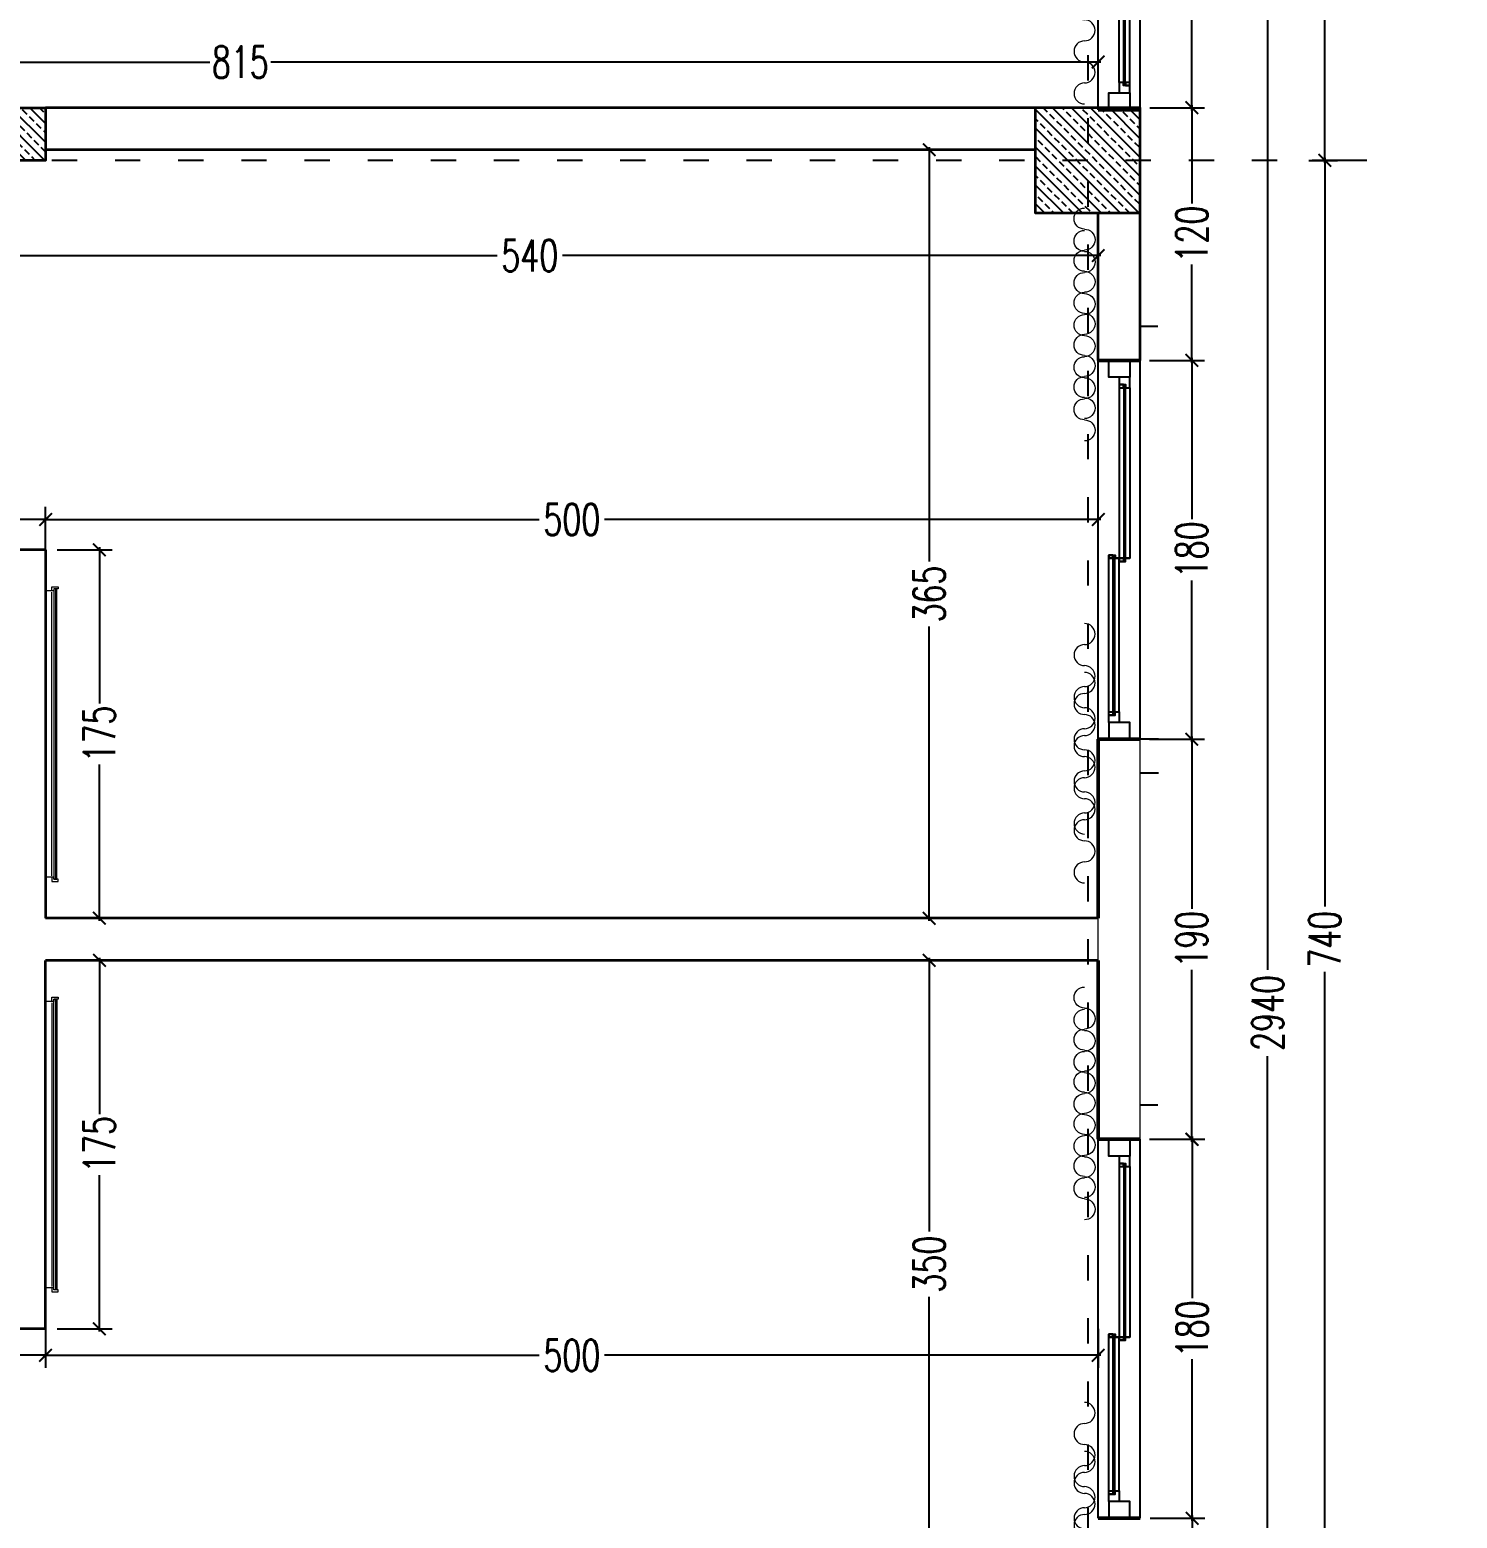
# Model space of a CAD drawing. Header units: centimetres. Extents: x -3207095 to 15275363, y -32656 to 4798027.
# Drawn here: x 701268 to 701946, y 4438175 to 4438882 of the extents above; entities that cross this region are included whole.
import ezdxf

# ---------------------------------------------------------------- set-up
doc = ezdxf.new("R2010")
doc.units = ezdxf.units.CM
doc.linetypes.add('ACAD_ISO03W100', pattern=[30, 12, -18])
doc.linetypes.add('DUZ', pattern=[500, 500])
doc.layers.get('0').update_dxf_attribs({"color": 1, "linetype": 'DUZ'})
for name, color, linetype in [('0 MC MAHAL', 94, 'Continuous'), ('AGAC', 116, 'Continuous'), ('DIM', 1, 'DUZ'), ('KOLTAR_F', 145, 'Continuous'), ('PEN', 161, 'Continuous'), ('söve', 26, 'DUZ')]:
    doc.layers.add(name, color=color, linetype=linetype)
for name, color, linetype, lineweight in [('cam', 143, 'Continuous', 20), ('DUV', 220, 'Continuous', 50), ('DUVAR', 7, 'Continuous', 35), ('FE_MOBTEF.2', 33, 'Continuous', 18), ('FE_PERDE', 205, 'Continuous', 15), ('gor25', 142, 'Continuous', 25), ('iç duvar', 7, 'Continuous', 50), ('KOLON_F', 3, 'Continuous', 35)]:
    doc.layers.add(name, color=color, linetype=linetype, lineweight=lineweight)
doc.styles.add('DIM', font='ROMANSTW.SHX', dxfattribs={"width": 0.7})
doc.dimstyles.new('1_100', dxfattribs={"dimtxt": 15, "dimasz": 6, "dimexe": 6, "dimexo": 0, "dimgap": 2, "dimtad": 0, "dimdec": 1, "dimzin": 11, "dimdsep": 46, "dimtxsty": 'DIM', "dimblk": 'ARCHTICK', "dimcen": 3, "dimdle": 1.25, "dimclrt": 2, "dimadec": 0, "dimazin": 0, "dimtfac": 1.25, "dimtdec": 1, "dimtix": 1, "dimtofl": 0, "dimtmove": 1, "dimatfit": 3, "dimldrblk": 'ARCHTICK', "dimfxl": 20, "dimfxlon": 1, "dimtolj": 1, "dimtzin": 0, "dimarcsym": 0})
pattern_1 = [(135, (5203197.566, 3778211.098), (-4.4901280605, -4.4901280605), []), (135, (5203197.566, 3778215.588), (-4.4901280605, -4.4901280605), [3.175, -1.5875])]
pattern_2 = [(135, (5203717.566, 3778211.098), (-4.4901280605, -4.4901280605), []), (135, (5203717.566, 3778215.588), (-4.4901280605, -4.4901280605), [3.175, -1.5875])]

# ---------------------------------------------------------------- blocks, each defined once
blk = doc.blocks.new('GEN_BLOCK00601')
at = {"linetype": 'Continuous', "ltscale": 50}
for centre, start, end in [((50, 50), 0, 180), ((250, 50), 0, 180), ((450, 50), 0, 180), ((650, 50), 0, 180), ((850, 50), 0, 180), ((150, 50), 180, 0), ((350, 50), 180, 0), ((550, 50), 180, 0), ((750, 50), 180, 0), ((950, 50), 180, 0)]:
    blk.add_arc(centre, 50, start, end, dxfattribs=at)
for tag in ['Sfb', 'FLOOR']:
    blk.add_attdef(tag, (0, 0), '', height=1)
blk = doc.blocks.new('rgtkjıtdkfgölv')
at = {"layer": 'FE_MOBTEF.2'}
for p, q in [((104445.9076, 48877.9319), (104445.9076, 48877.9619)), ((104447.2679, 48877.9319), (104447.2679, 48877.9619)), ((104445.9079, 48877.9319), (104445.8879, 48877.9319)), ((104445.8879, 48877.9319), (104445.8879, 48877.9019)), ((104445.8879, 48877.9019), (104445.8979, 48877.9019)), ((104445.8979, 48877.9139), (104445.8979, 48877.9219)), ((104445.8979, 48877.9219), (104447.2779, 48877.9219)), ((104445.8979, 48877.9219), (104445.9079, 48877.9219)), ((104445.8979, 48877.9019), (104445.8979, 48877.9219)), ((104445.8979, 48877.9079), (104445.8979, 48877.9139)), ((104445.8979, 48877.9139), (104447.2779, 48877.9139)), ((104447.2779, 48877.9139), (104445.8979, 48877.9139)), ((104447.2779, 48877.9079), (104445.8979, 48877.9079)), ((104445.9079, 48877.9219), (104445.9079, 48877.9319)), ((104447.2612, 48877.9319), (104445.9143, 48877.9319)), ((104447.2679, 48877.9319), (104447.2879, 48877.9319)), ((104447.2679, 48877.9219), (104447.2679, 48877.9319)), ((104447.2779, 48877.9219), (104447.2679, 48877.9219)), ((104447.2779, 48877.9019), (104447.2779, 48877.9219)), ((104447.2779, 48877.9219), (104447.2779, 48877.9139)), ((104447.2779, 48877.9139), (104447.2779, 48877.9079)), ((104447.2879, 48877.9019), (104447.2779, 48877.9019)), ((104447.2879, 48877.9319), (104447.2879, 48877.9019))]:
    blk.add_line(p, q, dxfattribs=at)
blk = doc.blocks.new('_ArchTick')
at = {"color": 0, "linetype": 'ByBlock', "const_width": 0.15}
blk.add_lwpolyline([(-0.5, -0.5), (0.5, 0.5)], dxfattribs=at)
blk = doc.blocks.new('*D5179')
at = {"layer": 'Defpoints', "color": 0, "linetype": 'Continuous', "lineweight": 5, "transparency": 16777216}
for p in [(701795.1, 4438174.58), (701819.72, 4438174.58), (701795.1, 4437984.58)]:
    blk.add_point(p, dxfattribs=at)
at = {"layer": 'DIM', "color": 0, "linetype": 'Continuous', "lineweight": -2, "transparency": 16777216}
for p, q in [((701799.72, 4438174.58), (701825.72, 4438174.58)), ((701819.72, 4438175.83), (701819.72, 4438094.08)), ((701819.72, 4437983.33), (701819.72, 4438065.08)), ((701799.72, 4437984.58), (701825.72, 4437984.58))]:
    blk.add_line(p, q, dxfattribs=at)
at = {"layer": 'DIM', "color": 0, "linetype": 'Continuous', "lineweight": -2, "transparency": 16777216, "xscale": 6, "yscale": 6, "zscale": 6}
for p, rotation in [((701819.72, 4438174.58), 90), ((701819.72, 4437984.58), 270)]:
    blk.add_blockref('_ArchTick', p, dxfattribs=dict(at, rotation=rotation))
at = {"layer": 'DIM', "color": 2, "linetype": 'Continuous', "lineweight": 5, "transparency": 16777216, "insert": (701819.72, 4438079.58), "char_height": 15, "attachment_point": 5, "rotation": 90, "style": 'DIM'}
blk.add_mtext('\\A1;190', dxfattribs=at)
blk = doc.blocks.new('*D5180')
at = {"layer": 'Defpoints', "color": 0, "linetype": 'Continuous', "lineweight": 5, "transparency": 16777216}
for p in [(701795.1, 4438354.58), (701819.72, 4438354.58), (701795.1, 4438174.58)]:
    blk.add_point(p, dxfattribs=at)
at = {"layer": 'DIM', "color": 0, "linetype": 'Continuous', "lineweight": -2, "transparency": 16777216}
for p, q in [((701799.72, 4438354.58), (701825.72, 4438354.58)), ((701819.72, 4438355.83), (701819.72, 4438279.08)), ((701819.72, 4438173.33), (701819.72, 4438250.08)), ((701799.72, 4438174.58), (701825.72, 4438174.58))]:
    blk.add_line(p, q, dxfattribs=at)
at = {"layer": 'DIM', "color": 0, "linetype": 'Continuous', "lineweight": -2, "transparency": 16777216, "xscale": 6, "yscale": 6, "zscale": 6}
for p, rotation in [((701819.72, 4438354.58), 90), ((701819.72, 4438174.58), 270)]:
    blk.add_blockref('_ArchTick', p, dxfattribs=dict(at, rotation=rotation))
at = {"layer": 'DIM', "color": 2, "linetype": 'Continuous', "lineweight": 5, "transparency": 16777216, "insert": (701819.72, 4438264.58), "char_height": 15, "attachment_point": 5, "rotation": 90, "style": 'DIM'}
blk.add_mtext('\\A1;180', dxfattribs=at)
blk = doc.blocks.new('*D5181')
at = {"layer": 'Defpoints', "color": 0, "linetype": 'Continuous', "lineweight": 5, "transparency": 16777216}
for p in [(701795.1, 4438544.58), (701819.51, 4438544.58), (701795.1, 4438354.58)]:
    blk.add_point(p, dxfattribs=at)
at = {"layer": 'DIM', "color": 0, "linetype": 'Continuous', "lineweight": -2, "transparency": 16777216}
for p, q in [((701799.51, 4438544.58), (701825.51, 4438544.58)), ((701819.51, 4438545.83), (701819.51, 4438464.08)), ((701819.51, 4438353.33), (701819.51, 4438435.08)), ((701799.51, 4438354.58), (701825.51, 4438354.58))]:
    blk.add_line(p, q, dxfattribs=at)
at = {"layer": 'DIM', "color": 0, "linetype": 'Continuous', "lineweight": -2, "transparency": 16777216, "xscale": 6, "yscale": 6, "zscale": 6}
for p, rotation in [((701819.51, 4438544.58), 90), ((701819.51, 4438354.58), 270)]:
    blk.add_blockref('_ArchTick', p, dxfattribs=dict(at, rotation=rotation))
at = {"layer": 'DIM', "color": 2, "linetype": 'Continuous', "lineweight": 5, "transparency": 16777216, "insert": (701819.51, 4438449.58), "char_height": 15, "attachment_point": 5, "rotation": 90, "style": 'DIM'}
blk.add_mtext('\\A1;190', dxfattribs=at)
blk = doc.blocks.new('*D5182')
at = {"layer": 'Defpoints', "color": 0, "linetype": 'Continuous', "lineweight": 5, "transparency": 16777216}
for p in [(701795.1, 4438724.58), (701819.51, 4438724.58), (701795.1, 4438544.58)]:
    blk.add_point(p, dxfattribs=at)
at = {"layer": 'DIM', "color": 0, "linetype": 'Continuous', "lineweight": -2, "transparency": 16777216}
for p, q in [((701799.51, 4438724.58), (701825.51, 4438724.58)), ((701819.51, 4438725.83), (701819.51, 4438649.08)), ((701819.51, 4438543.33), (701819.51, 4438620.08)), ((701799.51, 4438544.58), (701825.51, 4438544.58))]:
    blk.add_line(p, q, dxfattribs=at)
at = {"layer": 'DIM', "color": 0, "linetype": 'Continuous', "lineweight": -2, "transparency": 16777216, "xscale": 6, "yscale": 6, "zscale": 6}
for p, rotation in [((701819.51, 4438724.58), 90), ((701819.51, 4438544.58), 270)]:
    blk.add_blockref('_ArchTick', p, dxfattribs=dict(at, rotation=rotation))
at = {"layer": 'DIM', "color": 2, "linetype": 'Continuous', "lineweight": 5, "transparency": 16777216, "insert": (701819.51, 4438634.58), "char_height": 15, "attachment_point": 5, "rotation": 90, "style": 'DIM'}
blk.add_mtext('\\A1;180', dxfattribs=at)
blk = doc.blocks.new('*D5186')
at = {"layer": 'Defpoints', "color": 0, "linetype": 'Continuous', "lineweight": 5, "transparency": 16777216}
for p in [(701875.12, 4439339.58), (701882.71, 4438819.58), (701945.63, 4438819.58)]:
    blk.add_point(p, dxfattribs=at)
at = {"layer": 'DIM', "color": 0, "linetype": 'Continuous', "lineweight": -2, "transparency": 16777216}
for p, q in [((701875.12, 4439339.58), (701888.71, 4439339.58)), ((701882.71, 4439340.83), (701882.71, 4439095.08)), ((701882.71, 4438818.33), (701882.71, 4439064.08)), ((701902.71, 4438819.58), (701876.71, 4438819.58))]:
    blk.add_line(p, q, dxfattribs=at)
at = {"layer": 'DIM', "color": 0, "linetype": 'Continuous', "lineweight": -2, "transparency": 16777216, "xscale": 6, "yscale": 6, "zscale": 6}
for p, rotation in [((701882.71, 4439339.58), 90), ((701882.71, 4438819.58), 270)]:
    blk.add_blockref('_ArchTick', p, dxfattribs=dict(at, rotation=rotation))
at = {"layer": 'DIM', "color": 2, "linetype": 'Continuous', "lineweight": 5, "transparency": 16777216, "insert": (701882.71, 4439079.58), "char_height": 15, "attachment_point": 5, "rotation": 90, "style": 'DIM'}
blk.add_mtext('\\A1;520', dxfattribs=at)
blk = doc.blocks.new('*D5187')
at = {"layer": 'Defpoints', "color": 0, "linetype": 'Continuous', "lineweight": 5, "transparency": 16777216}
for p in [(701875.12, 4438819.58), (701882.71, 4438079.58), (701945.63, 4438079.58)]:
    blk.add_point(p, dxfattribs=at)
at = {"layer": 'DIM', "color": 0, "linetype": 'Continuous', "lineweight": -2, "transparency": 16777216}
for p, q in [((701875.12, 4438819.58), (701888.71, 4438819.58)), ((701882.71, 4438820.83), (701882.71, 4438465.08)), ((701882.71, 4438078.33), (701882.71, 4438434.08)), ((701902.71, 4438079.58), (701876.71, 4438079.58))]:
    blk.add_line(p, q, dxfattribs=at)
at = {"layer": 'DIM', "color": 0, "linetype": 'Continuous', "lineweight": -2, "transparency": 16777216, "xscale": 6, "yscale": 6, "zscale": 6}
for p, rotation in [((701882.71, 4438819.58), 90), ((701882.71, 4438079.58), 270)]:
    blk.add_blockref('_ArchTick', p, dxfattribs=dict(at, rotation=rotation))
at = {"layer": 'DIM', "color": 2, "linetype": 'Continuous', "lineweight": 5, "transparency": 16777216, "insert": (701882.71, 4438449.58), "char_height": 15, "attachment_point": 5, "rotation": 90, "style": 'DIM'}
blk.add_mtext('\\A1;740', dxfattribs=at)
blk = doc.blocks.new('*D5191')
at = {"layer": 'Defpoints', "color": 0, "linetype": 'Continuous', "lineweight": 5, "transparency": 16777216}
for p in [(701825.72, 4439884.58), (701855.58, 4439884.58), (701825.72, 4436944.58)]:
    blk.add_point(p, dxfattribs=at)
at = {"layer": 'DIM', "color": 0, "linetype": 'Continuous', "lineweight": -2, "transparency": 16777216}
for p, q in [((701835.58, 4439884.58), (701861.58, 4439884.58)), ((701855.58, 4439885.83), (701855.58, 4438435.08)), ((701855.58, 4436943.33), (701855.58, 4438394.08)), ((701835.58, 4436944.58), (701861.58, 4436944.58))]:
    blk.add_line(p, q, dxfattribs=at)
at = {"layer": 'DIM', "color": 0, "linetype": 'Continuous', "lineweight": -2, "transparency": 16777216, "xscale": 6, "yscale": 6, "zscale": 6}
for p, rotation in [((701855.58, 4439884.58), 90), ((701855.58, 4436944.58), 270)]:
    blk.add_blockref('_ArchTick', p, dxfattribs=dict(at, rotation=rotation))
at = {"layer": 'DIM', "color": 2, "linetype": 'Continuous', "lineweight": 5, "transparency": 16777216, "insert": (701855.58, 4438414.58), "char_height": 15, "attachment_point": 5, "rotation": 90, "style": 'DIM'}
blk.add_mtext('\\A1;2940', dxfattribs=at)
blk = doc.blocks.new('*D5192')
at = {"layer": 'Defpoints', "color": 0, "linetype": 'Continuous', "lineweight": 5, "transparency": 16777216}
for p in [(701795.1, 4439023.59), (701795.1, 4438844.58), (701819.55, 4438844.58)]:
    blk.add_point(p, dxfattribs=at)
at = {"layer": 'DIM', "color": 0, "linetype": 'Continuous', "lineweight": -2, "transparency": 16777216}
for p, q in [((701799.55, 4439023.59), (701825.55, 4439023.59)), ((701819.55, 4439024.84), (701819.55, 4438948.33)), ((701819.55, 4438843.33), (701819.55, 4438919.83)), ((701799.55, 4438844.58), (701825.55, 4438844.58))]:
    blk.add_line(p, q, dxfattribs=at)
at = {"layer": 'DIM', "color": 0, "linetype": 'Continuous', "lineweight": -2, "transparency": 16777216, "xscale": 6, "yscale": 6, "zscale": 6}
for p, rotation in [((701819.55, 4439023.59), 90), ((701819.55, 4438844.58), 270)]:
    blk.add_blockref('_ArchTick', p, dxfattribs=dict(at, rotation=rotation))
at = {"layer": 'DIM', "color": 2, "linetype": 'Continuous', "lineweight": 5, "transparency": 16777216, "insert": (701819.55, 4438934.08), "char_height": 15, "attachment_point": 5, "rotation": 90, "style": 'DIM'}
blk.add_mtext('\\A1;179', dxfattribs=at)
blk = doc.blocks.new('*D5193')
at = {"layer": 'Defpoints', "color": 0, "linetype": 'Continuous', "lineweight": 5, "transparency": 16777216}
for p in [(701795.1, 4438844.58), (701795.1, 4438724.58), (701819.55, 4438724.58)]:
    blk.add_point(p, dxfattribs=at)
at = {"layer": 'DIM', "color": 0, "linetype": 'Continuous', "lineweight": -2, "transparency": 16777216}
for p, q in [((701799.55, 4438844.58), (701825.55, 4438844.58)), ((701819.55, 4438845.83), (701819.55, 4438799.08)), ((701819.55, 4438723.33), (701819.55, 4438770.08)), ((701799.55, 4438724.58), (701825.55, 4438724.58))]:
    blk.add_line(p, q, dxfattribs=at)
at = {"layer": 'DIM', "color": 0, "linetype": 'Continuous', "lineweight": -2, "transparency": 16777216, "xscale": 6, "yscale": 6, "zscale": 6}
for p, rotation in [((701819.55, 4438844.58), 90), ((701819.55, 4438724.58), 270)]:
    blk.add_blockref('_ArchTick', p, dxfattribs=dict(at, rotation=rotation))
at = {"layer": 'DIM', "color": 2, "linetype": 'Continuous', "lineweight": 5, "transparency": 16777216, "insert": (701819.55, 4438784.58), "char_height": 15, "attachment_point": 5, "rotation": 90, "style": 'DIM'}
blk.add_mtext('\\A1;120', dxfattribs=at)
blk = doc.blocks.new('*D5322')
at = {"layer": 'Defpoints', "color": 0, "linetype": 'Continuous', "lineweight": 5, "transparency": 16777216}
for p in [(701775.1, 4438866.27), (700960.1, 4438844.58), (701775.1, 4438850.06)]:
    blk.add_point(p, dxfattribs=at)
at = {"layer": 'DIM', "color": 0, "linetype": 'Continuous', "lineweight": -2, "transparency": 16777216}
for p, q in [((700958.85, 4438866.27), (701353.1, 4438866.27)), ((700960.1, 4438846.27), (700960.1, 4438872.27)), ((701776.35, 4438866.27), (701382.1, 4438866.27)), ((701775.1, 4438850.06), (701775.1, 4438872.27))]:
    blk.add_line(p, q, dxfattribs=at)
at = {"layer": 'DIM', "color": 0, "linetype": 'Continuous', "lineweight": -2, "transparency": 16777216, "xscale": 6, "yscale": 6, "zscale": 6, "rotation": 180}
blk.add_blockref('_ArchTick', (700960.1, 4438866.27), dxfattribs=at)
at = {"layer": 'DIM', "color": 0, "linetype": 'Continuous', "lineweight": -2, "transparency": 16777216, "xscale": 6, "yscale": 6, "zscale": 6}
blk.add_blockref('_ArchTick', (701775.1, 4438866.27), dxfattribs=at)
at = {"layer": 'DIM', "color": 2, "linetype": 'Continuous', "lineweight": 5, "transparency": 16777216, "insert": (701367.6, 4438866.27), "char_height": 15, "attachment_point": 5, "style": 'DIM'}
blk.add_mtext('\\A1;815', dxfattribs=at)
blk = doc.blocks.new('*D5323')
at = {"layer": 'Defpoints', "color": 0, "linetype": 'Continuous', "lineweight": 5, "transparency": 16777216}
for p in [(701745.1, 4438824.58), (701694.82, 4438459.58), (701745.1, 4438459.58)]:
    blk.add_point(p, dxfattribs=at)
at = {"layer": 'DIM', "color": 0, "linetype": 'Continuous', "lineweight": -2, "transparency": 16777216}
for p, q in [((701714.82, 4438824.58), (701688.82, 4438824.58)), ((701694.82, 4438825.83), (701694.82, 4438629.1)), ((701694.82, 4438458.33), (701694.82, 4438598.1)), ((701714.82, 4438459.58), (701688.82, 4438459.58))]:
    blk.add_line(p, q, dxfattribs=at)
at = {"layer": 'DIM', "color": 0, "linetype": 'Continuous', "lineweight": -2, "transparency": 16777216, "xscale": 6, "yscale": 6, "zscale": 6}
for p, rotation in [((701694.82, 4438824.58), 90), ((701694.82, 4438459.58), 270)]:
    blk.add_blockref('_ArchTick', p, dxfattribs=dict(at, rotation=rotation))
at = {"layer": 'DIM', "color": 2, "linetype": 'Continuous', "lineweight": 5, "transparency": 16777216, "insert": (701694.82, 4438613.6), "char_height": 15, "attachment_point": 5, "rotation": 90, "style": 'DIM'}
blk.add_mtext('\\A1;365', dxfattribs=at)
blk = doc.blocks.new('*D5324')
at = {"layer": 'Defpoints', "color": 0, "linetype": 'Continuous', "lineweight": 5, "transparency": 16777216}
for p in [(701745.1, 4438439.58), (701694.82, 4438089.58), (701734.26, 4438089.58)]:
    blk.add_point(p, dxfattribs=at)
at = {"layer": 'DIM', "color": 0, "linetype": 'Continuous', "lineweight": -2, "transparency": 16777216}
for p, q in [((701714.82, 4438439.58), (701688.82, 4438439.58)), ((701694.82, 4438440.83), (701694.82, 4438310.74)), ((701694.82, 4438088.33), (701694.82, 4438279.74)), ((701714.82, 4438089.58), (701688.82, 4438089.58))]:
    blk.add_line(p, q, dxfattribs=at)
at = {"layer": 'DIM', "color": 0, "linetype": 'Continuous', "lineweight": -2, "transparency": 16777216, "xscale": 6, "yscale": 6, "zscale": 6}
for p, rotation in [((701694.82, 4438439.58), 90), ((701694.82, 4438089.58), 270)]:
    blk.add_blockref('_ArchTick', p, dxfattribs=dict(at, rotation=rotation))
at = {"layer": 'DIM', "color": 2, "linetype": 'Continuous', "lineweight": 5, "transparency": 16777216, "insert": (701694.82, 4438295.24), "char_height": 15, "attachment_point": 5, "rotation": 90, "style": 'DIM'}
blk.add_mtext('\\A1;350', dxfattribs=at)
blk = doc.blocks.new('*D5387')
at = {"layer": 'Defpoints', "color": 0, "linetype": 'Continuous', "lineweight": 5, "transparency": 16777216}
for p in [(701235.1, 4438775.58), (701775.1, 4438774.36), (701775.1, 4438773.27)]:
    blk.add_point(p, dxfattribs=at)
at = {"layer": 'DIM', "color": 0, "linetype": 'Continuous', "lineweight": -2, "transparency": 16777216}
for p, q in [((701233.85, 4438774.36), (701489.6, 4438774.36)), ((701235.1, 4438775.58), (701235.1, 4438768.36)), ((701776.35, 4438774.36), (701520.6, 4438774.36)), ((701775.1, 4438773.27), (701775.1, 4438780.36))]:
    blk.add_line(p, q, dxfattribs=at)
at = {"layer": 'DIM', "color": 0, "linetype": 'Continuous', "lineweight": -2, "transparency": 16777216, "xscale": 6, "yscale": 6, "zscale": 6, "rotation": 180}
blk.add_blockref('_ArchTick', (701235.1, 4438774.36), dxfattribs=at)
at = {"layer": 'DIM', "color": 0, "linetype": 'Continuous', "lineweight": -2, "transparency": 16777216, "xscale": 6, "yscale": 6, "zscale": 6}
blk.add_blockref('_ArchTick', (701775.1, 4438774.36), dxfattribs=at)
at = {"layer": 'DIM', "color": 2, "linetype": 'Continuous', "lineweight": 5, "transparency": 16777216, "insert": (701505.1, 4438774.36), "char_height": 15, "attachment_point": 5, "style": 'DIM'}
blk.add_mtext('\\A1;540', dxfattribs=at)
blk = doc.blocks.new('*D5391')
at = {"layer": 'Defpoints', "color": 0, "linetype": 'Continuous', "lineweight": 5, "transparency": 16777216}
for p in [(701275.1, 4438634.58), (701281.66, 4438459.58), (701300.66, 4438459.58)]:
    blk.add_point(p, dxfattribs=at)
at = {"layer": 'DIM', "color": 0, "linetype": 'Continuous', "lineweight": -2, "transparency": 16777216}
for p, q in [((701280.66, 4438634.58), (701306.66, 4438634.58)), ((701300.66, 4438635.83), (701300.66, 4438561.58)), ((701300.66, 4438458.33), (701300.66, 4438532.58)), ((701281.66, 4438459.58), (701306.66, 4438459.58))]:
    blk.add_line(p, q, dxfattribs=at)
at = {"layer": 'DIM', "color": 0, "linetype": 'Continuous', "lineweight": -2, "transparency": 16777216, "xscale": 6, "yscale": 6, "zscale": 6}
for p, rotation in [((701300.66, 4438634.58), 90), ((701300.66, 4438459.58), 270)]:
    blk.add_blockref('_ArchTick', p, dxfattribs=dict(at, rotation=rotation))
at = {"layer": 'DIM', "color": 2, "linetype": 'Continuous', "lineweight": 5, "transparency": 16777216, "insert": (701300.66, 4438547.08), "char_height": 15, "attachment_point": 5, "rotation": 90, "style": 'DIM'}
blk.add_mtext('\\A1;175', dxfattribs=at)
blk = doc.blocks.new('*D5399')
at = {"layer": 'Defpoints', "color": 0, "linetype": 'Continuous', "lineweight": 5, "transparency": 16777216}
for p in [(701275.1, 4438649), (701147.1, 4438632.58), (701275.1, 4438632.58)]:
    blk.add_point(p, dxfattribs=at)
at = {"layer": 'DIM', "color": 0, "linetype": 'Continuous', "lineweight": -2, "transparency": 16777216}
for p, q in [((701147.1, 4438632.58), (701147.1, 4438655)), ((701275.1, 4438632.58), (701275.1, 4438655)), ((701145.85, 4438649), (701217.69, 4438649)), ((701276.35, 4438649), (701246.69, 4438649))]:
    blk.add_line(p, q, dxfattribs=at)
at = {"layer": 'DIM', "color": 0, "linetype": 'Continuous', "lineweight": -2, "transparency": 16777216, "xscale": 6, "yscale": 6, "zscale": 6, "rotation": 180}
blk.add_blockref('_ArchTick', (701147.1, 4438649), dxfattribs=at)
at = {"layer": 'DIM', "color": 0, "linetype": 'Continuous', "lineweight": -2, "transparency": 16777216, "xscale": 6, "yscale": 6, "zscale": 6}
blk.add_blockref('_ArchTick', (701275.1, 4438649), dxfattribs=at)
at = {"layer": 'DIM', "color": 2, "linetype": 'Continuous', "lineweight": 5, "transparency": 16777216, "insert": (701232.19, 4438649), "char_height": 15, "attachment_point": 5, "style": 'DIM'}
blk.add_mtext('\\A1;128', dxfattribs=at)
blk = doc.blocks.new('*D5400')
at = {"layer": 'Defpoints', "color": 0, "linetype": 'Continuous', "lineweight": 5, "transparency": 16777216}
for p in [(701775.1, 4438649), (701275.1, 4438634.58), (701775.1, 4438634.58)]:
    blk.add_point(p, dxfattribs=at)
at = {"layer": 'DIM', "color": 0, "linetype": 'Continuous', "lineweight": -2, "transparency": 16777216}
for p, q in [((701275.1, 4438634.58), (701275.1, 4438655)), ((701775.1, 4438634.58), (701775.1, 4438655)), ((701273.85, 4438649), (701509.6, 4438649)), ((701776.35, 4438649), (701540.6, 4438649))]:
    blk.add_line(p, q, dxfattribs=at)
at = {"layer": 'DIM', "color": 0, "linetype": 'Continuous', "lineweight": -2, "transparency": 16777216, "xscale": 6, "yscale": 6, "zscale": 6, "rotation": 180}
blk.add_blockref('_ArchTick', (701275.1, 4438649), dxfattribs=at)
at = {"layer": 'DIM', "color": 0, "linetype": 'Continuous', "lineweight": -2, "transparency": 16777216, "xscale": 6, "yscale": 6, "zscale": 6}
blk.add_blockref('_ArchTick', (701775.1, 4438649), dxfattribs=at)
at = {"layer": 'DIM', "color": 2, "linetype": 'Continuous', "lineweight": 5, "transparency": 16777216, "insert": (701525.1, 4438649), "char_height": 15, "attachment_point": 5, "style": 'DIM'}
blk.add_mtext('\\A1;500', dxfattribs=at)
blk = doc.blocks.new('*D5095')
at = {"layer": 'Defpoints', "color": 0, "linetype": 'Continuous', "lineweight": 5, "transparency": 16777216}
for p in [(701147.1, 4438264.58), (701275.1, 4438264.58), (701275.1, 4438251.97)]:
    blk.add_point(p, dxfattribs=at)
at = {"layer": 'DIM', "color": 0, "linetype": 'Continuous', "lineweight": -2, "transparency": 16777216}
for p, q in [((701147.1, 4438264.58), (701147.1, 4438245.97)), ((701275.1, 4438264.58), (701275.1, 4438245.97)), ((701145.85, 4438251.97), (701214.84, 4438251.97)), ((701276.35, 4438251.97), (701243.84, 4438251.97))]:
    blk.add_line(p, q, dxfattribs=at)
at = {"layer": 'DIM', "color": 0, "linetype": 'Continuous', "lineweight": -2, "transparency": 16777216, "xscale": 6, "yscale": 6, "zscale": 6, "rotation": 180}
blk.add_blockref('_ArchTick', (701147.1, 4438251.97), dxfattribs=at)
at = {"layer": 'DIM', "color": 0, "linetype": 'Continuous', "lineweight": -2, "transparency": 16777216, "xscale": 6, "yscale": 6, "zscale": 6}
blk.add_blockref('_ArchTick', (701275.1, 4438251.97), dxfattribs=at)
at = {"layer": 'DIM', "color": 2, "linetype": 'Continuous', "lineweight": 5, "transparency": 16777216, "insert": (701229.34, 4438251.97), "char_height": 15, "attachment_point": 5, "style": 'DIM'}
blk.add_mtext('\\A1;128', dxfattribs=at)
blk = doc.blocks.new('*D5096')
at = {"layer": 'Defpoints', "color": 0, "linetype": 'Continuous', "lineweight": 5, "transparency": 16777216}
for p in [(701275.1, 4438264.58), (701775.1, 4438264.58), (701775.1, 4438251.97)]:
    blk.add_point(p, dxfattribs=at)
at = {"layer": 'DIM', "color": 0, "linetype": 'Continuous', "lineweight": -2, "transparency": 16777216}
for p, q in [((701275.1, 4438264.58), (701275.1, 4438245.97)), ((701775.1, 4438264.58), (701775.1, 4438245.97)), ((701273.85, 4438251.97), (701509.6, 4438251.97)), ((701776.35, 4438251.97), (701540.6, 4438251.97))]:
    blk.add_line(p, q, dxfattribs=at)
at = {"layer": 'DIM', "color": 0, "linetype": 'Continuous', "lineweight": -2, "transparency": 16777216, "xscale": 6, "yscale": 6, "zscale": 6, "rotation": 180}
blk.add_blockref('_ArchTick', (701275.1, 4438251.97), dxfattribs=at)
at = {"layer": 'DIM', "color": 0, "linetype": 'Continuous', "lineweight": -2, "transparency": 16777216, "xscale": 6, "yscale": 6, "zscale": 6}
blk.add_blockref('_ArchTick', (701775.1, 4438251.97), dxfattribs=at)
at = {"layer": 'DIM', "color": 2, "linetype": 'Continuous', "lineweight": 5, "transparency": 16777216, "insert": (701525.1, 4438251.97), "char_height": 15, "attachment_point": 5, "style": 'DIM'}
blk.add_mtext('\\A1;500', dxfattribs=at)
blk = doc.blocks.new('*D5100')
at = {"layer": 'Defpoints', "color": 0, "linetype": 'Continuous', "lineweight": 5, "transparency": 16777216}
for p in [(701275.1, 4438439.58), (701275.1, 4438264.58), (701300.66, 4438264.58)]:
    blk.add_point(p, dxfattribs=at)
at = {"layer": 'DIM', "color": 0, "linetype": 'Continuous', "lineweight": -2, "transparency": 16777216}
for p, q in [((701280.66, 4438439.58), (701306.66, 4438439.58)), ((701300.66, 4438440.83), (701300.66, 4438366.58)), ((701300.66, 4438263.33), (701300.66, 4438337.58)), ((701280.66, 4438264.58), (701306.66, 4438264.58))]:
    blk.add_line(p, q, dxfattribs=at)
at = {"layer": 'DIM', "color": 0, "linetype": 'Continuous', "lineweight": -2, "transparency": 16777216, "xscale": 6, "yscale": 6, "zscale": 6}
for p, rotation in [((701300.66, 4438439.58), 90), ((701300.66, 4438264.58), 270)]:
    blk.add_blockref('_ArchTick', p, dxfattribs=dict(at, rotation=rotation))
at = {"layer": 'DIM', "color": 2, "linetype": 'Continuous', "lineweight": 5, "transparency": 16777216, "insert": (701300.66, 4438352.08), "char_height": 15, "attachment_point": 5, "rotation": 90, "style": 'DIM'}
blk.add_mtext('\\A1;175', dxfattribs=at)

msp = doc.modelspace()

# ---------------------------------------------------------------- hatches: boundary and pattern name
at = {"layer": 'KOLTAR_F'}
h = msp.add_hatch(dxfattribs=at)
h.set_pattern_fill('ANSI33', color=256, angle=90, style=0)
h.set_pattern_definition(pattern_2)
h.paths.add_polyline_path([(701275.1, 4438844.58), (701005.1, 4438844.58), (701005.1, 4438819.58), (701275.1, 4438819.58)])
h = msp.add_hatch(dxfattribs=at)
h.set_pattern_fill('ANSI33', color=256, angle=90, style=0)
h.set_pattern_definition(pattern_2)
h.paths.add_polyline_path([(701275.1, 4438844.58), (701005.1, 4438844.58), (701005.1, 4438819.58), (701275.1, 4438819.58)])
h = msp.add_hatch(dxfattribs=at)
h.set_pattern_fill('ANSI33', color=256, angle=90, style=0)
h.set_pattern_definition(pattern_1)
h.paths.add_polyline_path([(701795.1, 4438794.58), (701795.1, 4438844.58), (701745.1, 4438844.58), (701745.1, 4438794.58)])
h = msp.add_hatch(dxfattribs=at)
h.set_pattern_fill('ANSI33', color=256, angle=90, style=0)
h.set_pattern_definition(pattern_1)
h.paths.add_polyline_path([(701795.1, 4438794.58), (701795.1, 4438844.58), (701745.1, 4438844.58), (701745.1, 4438794.58)])

# ---------------------------------------------------------------- linework, layer by layer
at = {"color": 232, "linetype": 'ACAD_ISO03W100'}
for p, q in [((701770.1, 4439979.58), (701770.1, 4436849.58)), ((701890.1, 4438819.58), (697950.1, 4438819.58))]:
    msp.add_line(p, q, dxfattribs=at)
at = {"layer": 'AGAC'}
for p, q in [((701775.1, 4438843.59), (701775.1, 4439023.59)), ((701795.1, 4438844.58), (701795.1, 4439023.59)), ((701775.1, 4438544.58), (701775.1, 4438724.58)), ((701775.1, 4438544.58), (701775.1, 4438724.58)), ((701795.1, 4438544.58), (701795.1, 4438724.58)), ((701795.1, 4438544.58), (701795.1, 4438724.58)), ((701775.1, 4438174.58), (701775.1, 4438354.58)), ((701775.1, 4438174.58), (701775.1, 4438354.58)), ((701795.1, 4438174.58), (701795.1, 4438354.58)), ((701795.1, 4438174.58), (701795.1, 4438354.58))]:
    msp.add_line(p, q, dxfattribs=at)
at = {"layer": 'cam'}
for p, q in [((701787.1, 4438855.09), (701787.1, 4438931.09)), ((701787.6, 4438855.09), (701787.6, 4438931.09)), ((701788.1, 4438855.09), (701788.1, 4438931.09)), ((701787.1, 4438713.08), (701787.1, 4438629.08)), ((701787.1, 4438713.08), (701787.1, 4438629.08)), ((701787.6, 4438713.08), (701787.6, 4438629.08)), ((701787.6, 4438713.08), (701787.6, 4438629.08)), ((701788.1, 4438713.08), (701788.1, 4438629.08)), ((701788.1, 4438713.08), (701788.1, 4438629.08)), ((701782.1, 4438556.08), (701782.1, 4438632.08)), ((701782.1, 4438556.08), (701782.1, 4438632.08)), ((701782.6, 4438556.08), (701782.6, 4438632.08)), ((701782.6, 4438556.08), (701782.6, 4438632.08)), ((701783.1, 4438556.08), (701783.1, 4438632.08)), ((701783.1, 4438556.08), (701783.1, 4438632.08)), ((701787.1, 4438343.08), (701787.1, 4438259.08)), ((701787.1, 4438343.08), (701787.1, 4438259.08)), ((701787.6, 4438343.08), (701787.6, 4438259.08)), ((701787.6, 4438343.08), (701787.6, 4438259.08)), ((701788.1, 4438343.08), (701788.1, 4438259.08)), ((701788.1, 4438343.08), (701788.1, 4438259.08)), ((701782.1, 4438186.08), (701782.1, 4438262.08)), ((701782.1, 4438186.08), (701782.1, 4438262.08)), ((701782.6, 4438186.08), (701782.6, 4438262.08)), ((701782.6, 4438186.08), (701782.6, 4438262.08)), ((701783.1, 4438186.08), (701783.1, 4438262.08)), ((701783.1, 4438186.08), (701783.1, 4438262.08))]:
    msp.add_line(p, q, dxfattribs=at)
at = {"layer": 'DUV'}
for p, q in [((701795.1, 4438843.59), (701775.1, 4438843.59)), ((701775.1, 4438724.58), (701795.1, 4438724.58)), ((701775.1, 4438724.58), (701795.1, 4438724.58)), ((701775.1, 4438724.58), (701795.1, 4438724.58)), ((701775.1, 4438724.58), (701795.1, 4438724.58)), ((701775.1, 4438544.58), (701795.1, 4438544.58)), ((701775.1, 4438544.58), (701775.1, 4438459.58)), ((701775.1, 4438544.58), (701795.1, 4438544.58)), ((701775.1, 4438544.58), (701795.1, 4438544.58)), ((701775.1, 4438544.58), (701795.1, 4438544.58)), ((701775.1, 4438354.58), (701775.1, 4438439.58)), ((701775.1, 4438354.58), (701795.1, 4438354.58)), ((701775.1, 4438354.58), (701795.1, 4438354.58)), ((701775.1, 4438354.58), (701795.1, 4438354.58)), ((701775.1, 4438354.58), (701795.1, 4438354.58)), ((701775.1, 4438174.58), (701795.1, 4438174.58)), ((701775.1, 4438174.58), (701795.1, 4438174.58)), ((701775.1, 4438174.58), (701795.1, 4438174.58)), ((701775.1, 4438174.58), (701795.1, 4438174.58))]:
    msp.add_line(p, q, dxfattribs=at)
at = {"layer": 'DUVAR'}
for p, q in [((701745.1, 4438844.58), (701275.1, 4438844.58)), ((701745.1, 4438844.58), (701275.1, 4438844.58)), ((701795.1, 4438843.59), (701775.1, 4438843.59)), ((701745.1, 4438824.58), (701275.1, 4438824.58)), ((701745.1, 4438824.58), (701275.1, 4438824.58)), ((701775.1, 4438724.58), (701775.1, 4438794.58)), ((701795.1, 4438724.58), (701795.1, 4438794.58)), ((701775.1, 4438724.58), (701795.1, 4438724.58)), ((701775.1, 4438724.58), (701795.1, 4438724.58)), ((701275.1, 4438634.58), (701147.1, 4438634.58)), ((701275.1, 4438634.58), (701275.1, 4438459.58)), ((701775.1, 4438544.58), (701795.1, 4438544.58)), ((701775.1, 4438459.58), (701775.1, 4438544.58)), ((701775.1, 4438544.58), (701795.1, 4438544.58)), ((701775.1, 4438459.58), (701275.1, 4438459.58)), ((701775.1, 4438439.58), (701275.1, 4438439.58)), ((701275.1, 4438264.58), (701275.1, 4438439.58)), ((701775.1, 4438439.58), (701775.1, 4438354.58)), ((701775.1, 4438354.58), (701795.1, 4438354.58)), ((701775.1, 4438354.58), (701795.1, 4438354.58)), ((701275.1, 4438264.58), (701147.1, 4438264.58)), ((701775.1, 4438174.58), (701795.1, 4438174.58)), ((701775.1, 4438174.58), (701795.1, 4438174.58))]:
    msp.add_line(p, q, dxfattribs=at)
at = {"layer": 'gor25'}
for p, q in [((701785.1, 4438856.59), (701785.1, 4438929.59)), ((701790.1, 4438856.59), (701790.1, 4438929.59)), ((701785.1, 4438711.58), (701785.1, 4438630.58)), ((701785.1, 4438711.58), (701785.1, 4438630.58)), ((701790.1, 4438711.58), (701790.1, 4438630.58)), ((701790.1, 4438711.58), (701790.1, 4438630.58)), ((701780.1, 4438557.58), (701780.1, 4438630.58)), ((701780.1, 4438557.58), (701780.1, 4438630.58)), ((701785.1, 4438557.58), (701785.1, 4438630.58)), ((701785.1, 4438557.58), (701785.1, 4438630.58)), ((701785.1, 4438341.58), (701785.1, 4438260.58)), ((701785.1, 4438341.58), (701785.1, 4438260.58)), ((701790.1, 4438341.58), (701790.1, 4438260.58)), ((701790.1, 4438341.58), (701790.1, 4438260.58)), ((701780.1, 4438187.58), (701780.1, 4438260.58)), ((701780.1, 4438187.58), (701780.1, 4438260.58)), ((701785.1, 4438187.58), (701785.1, 4438260.58)), ((701785.1, 4438187.58), (701785.1, 4438260.58))]:
    msp.add_line(p, q, dxfattribs=at)
at = {"layer": 'iç duvar', "color": 7, "lineweight": 18}
for p, q in [((701795.1, 4438724.58), (701795.1, 4438914.58)), ((701775.1, 4438724.58), (701775.1, 4438794.58)), ((701775.1, 4438354.58), (701775.1, 4438544.58)), ((701795.1, 4438354.58), (701795.1, 4438544.58)), ((701795.1, 4438354.58), (701795.1, 4438544.58))]:
    msp.add_line(p, q, dxfattribs=at)
at = {"layer": 'KOLON_F'}
for points in [[(701005.1, 4438844.58), (701275.1, 4438844.58), (701275.1, 4438819.58), (701005.1, 4438819.58)], [(701005.1, 4438844.58), (701275.1, 4438844.58), (701275.1, 4438819.58), (701005.1, 4438819.58)], [(701795.1, 4438794.58), (701795.1, 4438844.58), (701745.1, 4438844.58), (701745.1, 4438794.58)], [(701795.1, 4438794.58), (701795.1, 4438844.58), (701745.1, 4438844.58), (701745.1, 4438794.58)]]:
    msp.add_lwpolyline(points, close=True, dxfattribs=at)
at = {"layer": 'PEN'}
for points in [[(701780.1, 4438851.59), (701780.1, 4438851.59), (701790.1, 4438851.59), (701790.1, 4438844.58), (701790.1, 4438844.58), (701780.1, 4438844.58), (701780.1, 4438844.58), (701780.1, 4438844.58), (701780.1, 4438851.59)], [(701780.1, 4438851.59), (701780.1, 4438851.59), (701790.1, 4438851.59), (701790.1, 4438843.59), (701790.1, 4438843.59), (701780.1, 4438843.59), (701780.1, 4438843.59), (701780.1, 4438843.59), (701780.1, 4438851.59)], [(701785.1, 4438851.59), (701785.1, 4438851.59), (701790.1, 4438851.59), (701790.1, 4438855.09), (701788.1, 4438855.09), (701787.1, 4438855.09), (701787.1, 4438856.59), (701785.1, 4438856.59), (701785.1, 4438851.59)], [(701785.1, 4438851.59), (701785.1, 4438851.59), (701790.1, 4438851.59), (701790.1, 4438855.09), (701788.1, 4438855.09), (701787.1, 4438855.09), (701787.1, 4438856.59), (701785.1, 4438856.59), (701785.1, 4438851.59)], [(701790.1, 4438855.09), (701790.1, 4438856.59), (701788.1, 4438856.59), (701788.1, 4438855.09)], [(701790.1, 4438855.09), (701790.1, 4438856.59), (701788.1, 4438856.59), (701788.1, 4438855.09)], [(701790.1, 4438716.58), (701790.1, 4438716.58), (701780.1, 4438716.58), (701780.1, 4438724.58), (701780.1, 4438724.58), (701790.1, 4438724.58), (701790.1, 4438724.58), (701790.1, 4438724.58), (701790.1, 4438716.58)], [(701790.1, 4438716.58), (701790.1, 4438716.58), (701780.1, 4438716.58), (701780.1, 4438724.58), (701780.1, 4438724.58), (701790.1, 4438724.58), (701790.1, 4438724.58), (701790.1, 4438724.58), (701790.1, 4438716.58)], [(701790.1, 4438716.58), (701790.1, 4438716.58), (701785.1, 4438716.58), (701785.1, 4438713.08), (701787.1, 4438713.08), (701788.1, 4438713.08), (701788.1, 4438711.58), (701790.1, 4438711.58), (701790.1, 4438716.58)], [(701790.1, 4438716.58), (701790.1, 4438716.58), (701785.1, 4438716.58), (701785.1, 4438713.08), (701787.1, 4438713.08), (701788.1, 4438713.08), (701788.1, 4438711.58), (701790.1, 4438711.58), (701790.1, 4438716.58)], [(701785.1, 4438713.08), (701785.1, 4438711.58), (701787.1, 4438711.58), (701787.1, 4438713.08)], [(701785.1, 4438713.08), (701785.1, 4438711.58), (701787.1, 4438711.58), (701787.1, 4438713.08)], [(701785.1, 4438630.58), (701785.1, 4438630.58), (701780.1, 4438630.58), (701780.1, 4438632.08), (701782.1, 4438632.08), (701783.1, 4438632.08), (701783.1, 4438630.58), (701785.1, 4438630.58), (701785.1, 4438630.58)], [(701780.1, 4438632.08), (701780.1, 4438630.58), (701782.1, 4438630.58), (701782.1, 4438632.08)], [(701785.1, 4438630.58), (701785.1, 4438630.58), (701780.1, 4438630.58), (701780.1, 4438632.08), (701782.1, 4438632.08), (701783.1, 4438632.08), (701783.1, 4438630.58), (701785.1, 4438630.58), (701785.1, 4438630.58)], [(701780.1, 4438632.08), (701780.1, 4438630.58), (701782.1, 4438630.58), (701782.1, 4438632.08)], [(701785.1, 4438629.08), (701785.1, 4438630.58), (701787.1, 4438630.58), (701787.1, 4438629.08)], [(701790.1, 4438630.58), (701790.1, 4438630.58), (701785.1, 4438630.58), (701785.1, 4438629.08), (701787.1, 4438629.08), (701788.1, 4438629.08), (701788.1, 4438630.58), (701790.1, 4438630.58), (701790.1, 4438630.58)], [(701785.1, 4438629.08), (701785.1, 4438630.58), (701787.1, 4438630.58), (701787.1, 4438629.08)], [(701790.1, 4438630.58), (701790.1, 4438630.58), (701785.1, 4438630.58), (701785.1, 4438629.08), (701787.1, 4438629.08), (701788.1, 4438629.08), (701788.1, 4438630.58), (701790.1, 4438630.58), (701790.1, 4438630.58)], [(701785.1, 4438552.58), (701785.1, 4438552.58), (701780.1, 4438552.58), (701780.1, 4438556.08), (701782.1, 4438556.08), (701783.1, 4438556.08), (701783.1, 4438557.58), (701785.1, 4438557.58), (701785.1, 4438552.58)], [(701780.1, 4438556.08), (701780.1, 4438557.58), (701782.1, 4438557.58), (701782.1, 4438556.08)], [(701785.1, 4438552.58), (701785.1, 4438552.58), (701780.1, 4438552.58), (701780.1, 4438556.08), (701782.1, 4438556.08), (701783.1, 4438556.08), (701783.1, 4438557.58), (701785.1, 4438557.58), (701785.1, 4438552.58)], [(701780.1, 4438556.08), (701780.1, 4438557.58), (701782.1, 4438557.58), (701782.1, 4438556.08)], [(701790.1, 4438552.58), (701790.1, 4438552.58), (701780.1, 4438552.58), (701780.1, 4438544.58), (701780.1, 4438544.58), (701790.1, 4438544.58), (701790.1, 4438544.58), (701790.1, 4438544.58), (701790.1, 4438552.58)], [(701790.1, 4438552.58), (701790.1, 4438552.58), (701780.1, 4438552.58), (701780.1, 4438544.58), (701780.1, 4438544.58), (701790.1, 4438544.58), (701790.1, 4438544.58), (701790.1, 4438544.58), (701790.1, 4438552.58)], [(701790.1, 4438346.58), (701790.1, 4438346.58), (701780.1, 4438346.58), (701780.1, 4438354.58), (701780.1, 4438354.58), (701790.1, 4438354.58), (701790.1, 4438354.58), (701790.1, 4438354.58), (701790.1, 4438346.58)], [(701790.1, 4438346.58), (701790.1, 4438346.58), (701780.1, 4438346.58), (701780.1, 4438354.58), (701780.1, 4438354.58), (701790.1, 4438354.58), (701790.1, 4438354.58), (701790.1, 4438354.58), (701790.1, 4438346.58)], [(701790.1, 4438346.58), (701790.1, 4438346.58), (701785.1, 4438346.58), (701785.1, 4438343.08), (701787.1, 4438343.08), (701788.1, 4438343.08), (701788.1, 4438341.58), (701790.1, 4438341.58), (701790.1, 4438346.58)], [(701790.1, 4438346.58), (701790.1, 4438346.58), (701785.1, 4438346.58), (701785.1, 4438343.08), (701787.1, 4438343.08), (701788.1, 4438343.08), (701788.1, 4438341.58), (701790.1, 4438341.58), (701790.1, 4438346.58)], [(701785.1, 4438343.08), (701785.1, 4438341.58), (701787.1, 4438341.58), (701787.1, 4438343.08)], [(701785.1, 4438343.08), (701785.1, 4438341.58), (701787.1, 4438341.58), (701787.1, 4438343.08)], [(701785.1, 4438260.58), (701785.1, 4438260.58), (701780.1, 4438260.58), (701780.1, 4438262.08), (701782.1, 4438262.08), (701783.1, 4438262.08), (701783.1, 4438260.58), (701785.1, 4438260.58), (701785.1, 4438260.58)], [(701780.1, 4438262.08), (701780.1, 4438260.58), (701782.1, 4438260.58), (701782.1, 4438262.08)], [(701785.1, 4438260.58), (701785.1, 4438260.58), (701780.1, 4438260.58), (701780.1, 4438262.08), (701782.1, 4438262.08), (701783.1, 4438262.08), (701783.1, 4438260.58), (701785.1, 4438260.58), (701785.1, 4438260.58)], [(701780.1, 4438262.08), (701780.1, 4438260.58), (701782.1, 4438260.58), (701782.1, 4438262.08)], [(701785.1, 4438259.08), (701785.1, 4438260.58), (701787.1, 4438260.58), (701787.1, 4438259.08)], [(701790.1, 4438260.58), (701790.1, 4438260.58), (701785.1, 4438260.58), (701785.1, 4438259.08), (701787.1, 4438259.08), (701788.1, 4438259.08), (701788.1, 4438260.58), (701790.1, 4438260.58), (701790.1, 4438260.58)], [(701785.1, 4438259.08), (701785.1, 4438260.58), (701787.1, 4438260.58), (701787.1, 4438259.08)], [(701790.1, 4438260.58), (701790.1, 4438260.58), (701785.1, 4438260.58), (701785.1, 4438259.08), (701787.1, 4438259.08), (701788.1, 4438259.08), (701788.1, 4438260.58), (701790.1, 4438260.58), (701790.1, 4438260.58)], [(701785.1, 4438182.58), (701785.1, 4438182.58), (701780.1, 4438182.58), (701780.1, 4438186.08), (701782.1, 4438186.08), (701783.1, 4438186.08), (701783.1, 4438187.58), (701785.1, 4438187.58), (701785.1, 4438182.58)], [(701780.1, 4438186.08), (701780.1, 4438187.58), (701782.1, 4438187.58), (701782.1, 4438186.08)], [(701785.1, 4438182.58), (701785.1, 4438182.58), (701780.1, 4438182.58), (701780.1, 4438186.08), (701782.1, 4438186.08), (701783.1, 4438186.08), (701783.1, 4438187.58), (701785.1, 4438187.58), (701785.1, 4438182.58)], [(701780.1, 4438186.08), (701780.1, 4438187.58), (701782.1, 4438187.58), (701782.1, 4438186.08)], [(701790.1, 4438182.58), (701790.1, 4438182.58), (701780.1, 4438182.58), (701780.1, 4438174.58), (701780.1, 4438174.58), (701790.1, 4438174.58), (701790.1, 4438174.58), (701790.1, 4438174.58), (701790.1, 4438182.58)], [(701790.1, 4438182.58), (701790.1, 4438182.58), (701780.1, 4438182.58), (701780.1, 4438174.58), (701780.1, 4438174.58), (701790.1, 4438174.58), (701790.1, 4438174.58), (701790.1, 4438174.58), (701790.1, 4438182.58)]]:
    msp.add_lwpolyline(points, close=True, dxfattribs=at)
at = {"layer": 'söve'}
for p, q in [((701803.47, 4438740.71), (701795.1, 4438740.71)), ((701803.68, 4438544.58), (701795.1, 4438544.58)), ((701803.68, 4438528.45), (701795.1, 4438528.45)), ((701803.47, 4438370.71), (701795.1, 4438370.71))]:
    msp.add_line(p, q, dxfattribs=at)

# ---------------------------------------------------------------- block references
at = {"layer": '0 MC MAHAL', "yscale": 99.999999999621, "zscale": 99.999999999621}
for p, xscale, rotation in [((5589071.29, 14883205.85), -99.999999999621, 90), ((5589071.29, -6006306.7), 99.999999999621, 90.00000000000001)]:
    msp.add_blockref('rgtkjıtdkfgölv', p, dxfattribs=dict(at, xscale=xscale, rotation=rotation))
at = {"layer": 'FE_PERDE', "extrusion": (0, 0, -1), "yscale": 0.100000202655411, "zscale": -0.100000202655411, "rotation": 270}
for p, xscale in [((-701773.6, 4438846.35), -0.100000202655411), ((-701773.6, 4438796.9), 0.100000202655411), ((-701773.6, 4438476.35), -0.100000202655411), ((-701773.6, 4438426.9), 0.100000202655411), ((-701773.6, 4438106.35), -0.100000202655411)]:
    msp.add_blockref('GEN_BLOCK00601', p, dxfattribs=dict(at, xscale=xscale))
at = {"layer": 'FE_PERDE', "yscale": 0.100000202655411, "zscale": 0.100000202655411}
for p, xscale, rotation in [((701773.6, 4438786.31), -0.100000202655411, 90), ((701773.6, 4438499.58), 0.100000202655411, 90.00000000000001), ((701773.6, 4438416.31), -0.100000202655411, 90), ((701773.6, 4438129.58), 0.100000202655411, 90.00000000000001)]:
    msp.add_blockref('GEN_BLOCK00601', p, dxfattribs=dict(at, xscale=xscale, rotation=rotation))

# ---------------------------------------------------------------- dimensions: what is measured, and where the dimension line sits
at = {"layer": 'DIM', "linetype": 'Continuous', "lineweight": 5}
for base, p1, p2, angle, picture, middle in [((701855.58, 4439884.58), (701825.72, 4436944.58), (701825.72, 4439884.58), 90, '*D5191', (701855.58, 4438414.58)), ((701882.71, 4438819.58), (701875.12, 4439339.58), (701945.63, 4438819.58), 90, '*D5186', (701882.71, 4439079.58)), ((701819.55, 4438844.58), (701795.1, 4439023.59), (701795.1, 4438844.58), 90, '*D5192', (701819.55, 4438934.08)), ((701819.55, 4438724.58), (701795.1, 4438844.58), (701795.1, 4438724.58), 90, '*D5193', (701819.55, 4438784.58)), ((701882.71, 4438079.58), (701875.12, 4438819.58), (701945.63, 4438079.58), 90, '*D5187', (701882.71, 4438449.58)), ((701775.1, 4438774.36), (701235.1, 4438775.58), (701775.1, 4438773.27), 180, '*D5387', (701505.1, 4438774.36)), ((701819.51, 4438724.58), (701795.1, 4438544.58), (701795.1, 4438724.58), 90, '*D5182', (701819.51, 4438634.58)), ((701775.1, 4438649), (701275.1, 4438634.58), (701775.1, 4438634.58), 180, '*D5400', (701525.1, 4438649)), ((701300.66, 4438459.58), (701275.1, 4438634.58), (701281.66, 4438459.58), 90, '*D5391', (701300.66, 4438547.08)), ((701819.51, 4438544.58), (701795.1, 4438354.58), (701795.1, 4438544.58), 90, '*D5181', (701819.51, 4438449.58)), ((701300.66, 4438264.58), (701275.1, 4438439.58), (701275.1, 4438264.58), 90, '*D5100', (701300.66, 4438352.08)), ((701819.72, 4438354.58), (701795.1, 4438174.58), (701795.1, 4438354.58), 90, '*D5180', (701819.72, 4438264.58)), ((701775.1, 4438251.97), (701275.1, 4438264.58), (701775.1, 4438264.58), 180, '*D5096', (701525.1, 4438251.97)), ((701819.72, 4438174.58), (701795.1, 4437984.58), (701795.1, 4438174.58), 90, '*D5179', (701819.72, 4438079.58))]:
    dim = msp.add_linear_dim(base=base, p1=p1, p2=p2, angle=angle, dimstyle='1_100', dxfattribs=at)
    dim.commit()
    dim.dimension.update_dxf_attribs({"geometry": picture, "text_midpoint": middle})
dim = msp.add_linear_dim(base=(701775.1, 4438866.27), p1=(700960.1, 4438844.58), p2=(701775.1, 4438850.06), dimstyle='1_100', dxfattribs=at)
dim.commit()
dim.dimension.update_dxf_attribs({"geometry": '*D5322', "text_midpoint": (701367.6, 4438866.27)})
for base, p1, p2, angle, picture, middle in [((701694.82, 4438459.58), (701745.1, 4438824.58), (701745.1, 4438459.58), 90, '*D5323', (701694.82, 4438613.6)), ((701275.1, 4438649), (701147.1, 4438632.58), (701275.1, 4438632.58), 180, '*D5399', (701232.19, 4438649)), ((701694.82, 4438089.58), (701745.1, 4438439.58), (701734.26, 4438089.58), 90, '*D5324', (701694.82, 4438295.24)), ((701275.1, 4438251.97), (701147.1, 4438264.58), (701275.1, 4438264.58), 180, '*D5095', (701229.34, 4438251.97))]:
    dim = msp.add_linear_dim(base=base, p1=p1, p2=p2, angle=angle, dimstyle='1_100', dxfattribs=at)
    dim.commit()
    dim.dimension.update_dxf_attribs({"geometry": picture, "text_midpoint": middle, "dimtype": 160})

doc.saveas('drawing.dxf')
